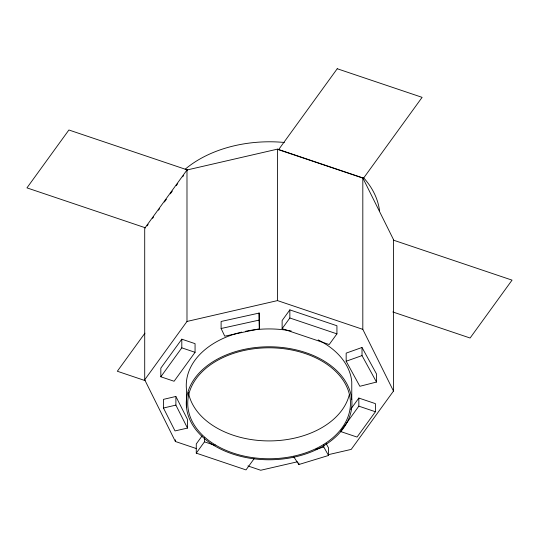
<?xml version="1.0" encoding="UTF-8"?>
<svg xmlns="http://www.w3.org/2000/svg" width="539" height="539" viewBox="0 0 539 539"><rect width="100%" height="100%" fill="white"/><g stroke="black" fill="none" stroke-linecap="round" stroke-linejoin="round"><path stroke-width="0.81" d="M328.386 454.66L351.212 449.398L393.49 391.058L393.49 239.599L362.814 177.89L277.491 149.135L186.986 169.987L144.708 228.327L144.708 379.793L175.384 441.495L196.115 448.482M147.12 225.841L148.11 224.48M152.55 218.349L153.541 216.988M158.473 210.176L159.463 208.815M164.395 202.004L166.369 199.282M170.317 193.831L172.291 191.109M176.24 185.665L177.722 183.617M182.654 176.812L183.644 175.444M144.937 333.163L117.327 371.25L145.092 380.608M144.708 379.793L186.986 321.453L186.986 169.987M181.798 339.186L160.824 368.13L160.824 376.788L174.09 381.255L195.064 352.311L195.064 343.66L181.798 339.186L181.798 347.844L160.824 376.788M289.847 309.885L282.126 320.543L282.126 328.662L329.201 344.529L336.929 333.863L336.929 325.751L289.847 309.885L289.847 317.997L282.126 328.662M202.058 435.97L196.27 443.947L196.27 453.144L246 469.907L254.192 458.601M196.27 453.144L204.463 441.839L204.463 437.661M350.619 409.377L358.833 398.051L375.407 403.637L375.407 411.749L357.061 437.075L340.48 431.49L358.833 406.163L358.833 398.051M362.019 347.473L346.166 353.126L346.166 361.238L359.857 386.288L376.491 382.057L376.491 373.945L362.019 347.473L362.019 355.592L376.491 382.057M346.166 361.238L362.019 355.592M315.78 449.418L323.777 446.979L323.777 444.459M293.843 456.937L298.822 464.53L328.534 455.475L328.534 447.902L326.156 443.658M175.889 396.455L163.458 399.372L163.458 408.023L175.013 430.924L187.484 428.087L187.484 419.43L175.889 396.455L175.889 405.106L187.484 428.087M163.458 408.023L175.889 405.106M186.986 321.453L277.491 300.6L362.814 329.356L393.49 391.058M297.4 461.802L260.708 470.257L247.947 465.952M259.111 313.078L221.111 321.466L221.111 328.5L224.75 336.174L259.347 328.81L259.111 313.078L259.347 328.81M221.111 328.5L259.111 320.112M187.592 170.001L68.898 129.993L26.95 187.875L145.645 227.882M393.355 240.124L512.05 280.132L470.102 338.02L392.83 311.973M289.847 317.997L336.929 333.863M358.833 406.163L375.407 411.749M181.798 347.844L195.064 352.311M204.463 441.839L213.936 445.032M323.777 446.979L328.534 455.475M362.814 177.89L362.814 329.356M351.765 399.635L351.765 381.78A82.844 56.501 0 0 0 318.158 339.9M298.822 462.853L298.822 464.53M277.491 149.135L277.491 300.6M186.433 406.925L186.433 389.07A82.844 56.501 0 0 1 241.728 332.105M175.384 439.811L175.384 441.495M245.696 331.229A82.844 56.501 0 0 1 291.215 330.98M349.312 394.723A81.362 55.49 0 0 1 267.229 440.902A81.362 55.49 0 0 1 188.347 392.203M185.194 169.192A109.397 74.618 0.6 0 1 284.383 142.471M363.555 177.708A109.397 74.618 0.6 0 1 379.53 210.816M337.232 68.743L278.575 149.694L363.448 178.301L422.111 97.35L337.232 68.743M215.398 444.965A81.362 55.49 0 0 0 348.881 414.147A81.362 55.49 0 0 0 243.015 350.721A81.362 55.49 0 0 0 215.398 444.965M214.421 445.719A82.844 56.501 0 0 0 350.337 414.35A82.844 56.501 0 0 0 242.537 349.764A82.844 56.501 0 0 0 214.421 445.719"/></g></svg>
